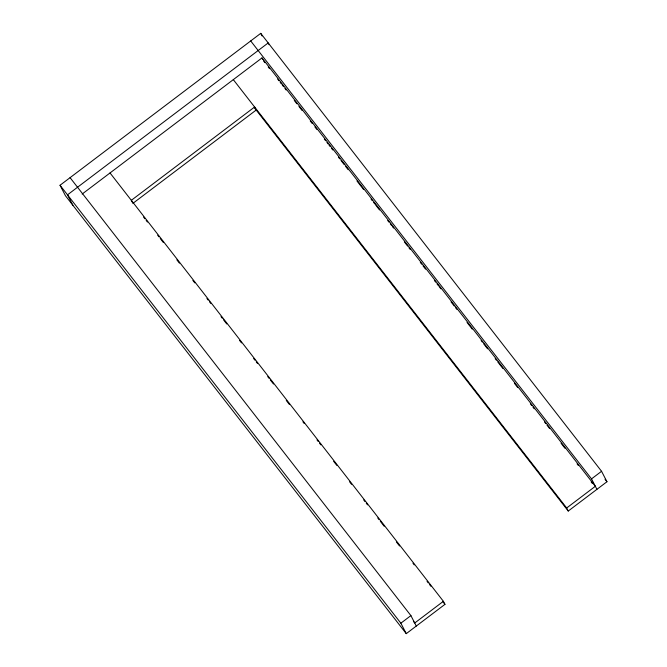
<?xml version="1.0" encoding="UTF-8"?>
<svg xmlns="http://www.w3.org/2000/svg" width="667" height="667" viewBox="0 0 667 667"><rect width="100%" height="100%" fill="white"/><g stroke="black" fill="none" stroke-linecap="round" stroke-linejoin="round"><path stroke-width="1" d="M110.022 172.945L443.388 601.301L444.964 604.352L406.261 633.65L65.441 195.714L60.038 185.259L260.739 33.35L601.559 471.286L606.962 481.741L568.251 511.039L254.31 107.637M82.174 194.03L261.981 57.929L595.348 486.285L566.675 507.987L568.251 511.039M406.261 633.65L400.867 623.195L410.897 615.599L70.077 177.664M596.923 489.336L591.529 478.881L601.559 471.286M443.388 601.301L414.724 623.003L413.44 621.361M605.036 479.273L606.962 481.741M250.709 40.945L591.529 478.881M263.557 60.98L264.832 62.623M268.251 67.008L269.526 68.651M277.63 79.065L278.914 80.707M280.19 82.358L281.474 84M282.316 85.084L283.6 86.727M284.876 88.369L286.151 90.012M294.272 100.442L296.832 103.735M298.941 106.445L302.143 110.555M310.263 120.994L312.181 123.462M314.932 126.988L316.85 129.456M324.345 139.086L325.621 140.729M326.905 142.371L328.181 144.022M328.998 145.064L330.273 146.707M331.557 148.349L332.833 149.992M338.419 157.17L339.703 158.821M340.979 160.464L344.347 164.782M345.623 166.425L348.182 169.718M356.978 181.015L363.523 189.436M371.052 199.108L372.336 200.75M373.612 202.393L374.887 204.035M375.679 205.044L379.515 209.98M387.685 220.485L388.969 222.128M390.245 223.77L391.529 225.413M392.304 226.405L393.58 228.056M404.327 241.863L407.645 246.131M408.929 247.774L410.205 249.416M420.318 262.414L421.719 264.207M422.995 265.85L425.554 269.135M434.4 280.499L435.676 282.149M436.96 283.792L438.236 285.434M438.978 286.393L440.895 288.853M451.034 301.876L454.327 306.111M455.603 307.754L456.887 309.396M467.033 322.436L472.228 329.114M481.107 340.52L482.391 342.163M483.667 343.805L487.577 348.833M495.189 358.613L496.465 360.255M497.74 361.898L502.926 368.551M514.382 383.275L517.634 387.452M530.373 403.827L531.699 405.528M532.975 407.17L534.259 408.813M544.455 421.919L545.764 423.603M547.015 425.204L549.608 428.531M561.089 443.297L564.949 448.257M577.088 463.848L578.381 465.508M591.162 481.933L592.446 483.583M233.308 79.631L566.675 507.987M143.588 217.1L144.872 218.751M146.148 220.393L147.432 222.036M157.67 235.193L158.946 236.835M160.23 238.478L163.423 242.588M176.863 259.855L179.423 263.148M192.863 280.415L194.781 282.883M206.937 298.499L208.221 300.142M209.496 301.792L210.78 303.435M221.019 316.592L222.294 318.234M223.57 319.877L226.772 323.987M239.57 340.428L241.487 342.896M253.643 358.521L254.927 360.163M256.203 361.806L257.487 363.457M267.725 376.605L269.001 378.256M270.285 379.898L273.487 384.009M286.276 400.45L289.478 404.561M302.918 421.827L304.194 423.47M316.992 439.92L318.276 441.562M319.551 443.205L320.835 444.847M333.633 461.289L336.827 465.408M349.625 481.849L351.542 484.317M363.707 499.933L364.982 501.584M366.266 503.226L367.542 504.869M377.78 518.026L379.056 519.668M380.34 521.311L384.175 526.246M396.34 541.871L399.533 545.981M412.973 563.24L414.249 564.891M427.047 581.332L428.331 582.975M429.606 584.617L430.89 586.268M443.046 601.884L444.964 604.352M60.038 185.259L400.867 623.195M269.093 44.672L268.192 42.93L67.5 194.839L72.895 205.294M260.739 33.35L262.089 35.96M261.981 57.929L262.773 59.455M410.897 615.599L416.291 626.055M254.611 107.003L131.324 200.317L132.9 203.368L256.186 110.047L254.611 107.003"/></g></svg>
